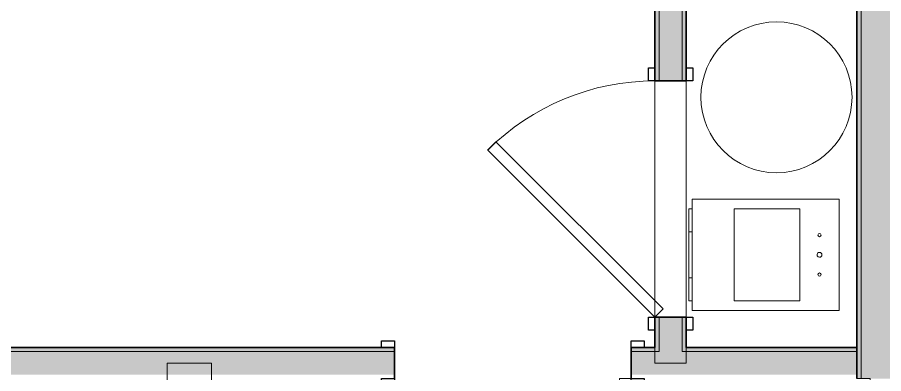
# Model space of a CAD drawing. Header units: inches. Extents: x 6 to 8416, y -388 to 6104.
# Drawn here: x 5798.4 to 5930.2, y 132.7 to 187 of the extents above; entities that cross this region are included whole.
import ezdxf

# ---------------------------------------------------------------- set-up
doc = ezdxf.new("R2010")
doc.units = ezdxf.units.IN
doc.header["$MEASUREMENT"] = 0
for name, color, linetype, lineweight in [('A-DOOR', 31, 'Continuous', 18), ('A-DOOR-FRAM', 31, 'Continuous', 25), ('A-GENM', 13, 'Continuous', 18), ('A-ROOM', 32, 'Continuous', 13), ('A-WALL', 113, 'Continuous', 25), ('A-WALL-PATT', 111, 'Continuous', 35), ('I-WALL', 2, 'Continuous', 25), ('M-EQPM', 50, 'Continuous', 18)]:
    doc.layers.add(name, color=color, linetype=linetype, lineweight=lineweight)

# ---------------------------------------------------------------- blocks, each defined once
blk = doc.blocks.new('Unit-Single-Flush-ICC ADA-AM - 36_ x 84_-NR _U-BE _ BED_-6492530-LEVEL 3 - PLAN Copy 1 Copy 1')
at = {"layer": 'A-DOOR'}
for p, q in [((16.25, -2.38), (18, -2.38)), ((16.25, -2.38), (16.25, -38.38)), ((18, -2.38), (18, -38.38)), ((16.25, -38.38), (18, -38.38))]:
    blk.add_line(p, q, dxfattribs=at)
at = {"layer": 'A-DOOR', "lineweight": 9}
blk.add_arc((18, -2.38), 36, 180, 270, dxfattribs=at)
at = {"layer": 'A-DOOR-FRAM'}
for p, q in [((-20, 2.38), (-20, 3.38)), ((-20, 3.38), (-18, 3.38)), ((-18, 3.38), (-18, 2.38)), ((18, 2.38), (18, 3.38)), ((18, 3.38), (20, 3.38)), ((20, 3.38), (20, 2.38)), ((-18, 2.38), (-20, 2.38)), ((20, 2.38), (18, 2.38)), ((-20, -2.38), (-18, -2.38)), ((-20, -3.37), (-20, -2.38)), ((-18, -2.38), (-18, -3.37)), ((18, -2.38), (20, -2.38)), ((18, -3.37), (18, -2.38)), ((20, -2.38), (20, -3.37)), ((-18, -3.37), (-20, -3.37)), ((20, -3.37), (18, -3.37))]:
    blk.add_line(p, q, dxfattribs=at)
at = {"layer": 'A-DOOR-FRAM', "lineweight": 18}
for p, q in [((-20, 3.38), (-18, 3.38)), ((-20, 3.38), (-20, 2.38)), ((-18, 3.38), (-18, 2.38)), ((18, 3.38), (20, 3.38)), ((18, 3.38), (18, 2.38)), ((20, 3.38), (20, 2.38)), ((-18, 2.38), (-20, 2.38)), ((20, 2.38), (18, 2.38)), ((-20, -3.37), (-20, -2.38)), ((-20, -2.38), (-18, -2.38)), ((-18, -3.37), (-18, -2.38)), ((18, -3.37), (18, -2.38)), ((18, -2.38), (20, -2.38)), ((20, -3.37), (20, -2.38)), ((-18, -3.37), (-20, -3.37)), ((20, -3.37), (18, -3.37))]:
    blk.add_line(p, q, dxfattribs=at)
blk = doc.blocks.new('PL Water Heater-IL - 40 Gallon-2491747-LEVEL 3 - PLAN Copy 1 Copy 1')
at = {"layer": 'M-EQPM'}
blk.add_circle((0, 0), 11.5, dxfattribs=at)
blk = doc.blocks.new('ME Fan Coil Unit - Vertical - Stack-IL - 300 CFM-V1134-LEVEL 3 - PLAN Copy 1 Copy 1')
at = {"layer": 'A-GENM'}
for p, q in [((1.5, 0.5), (5, 0.5)), ((1.5, 0.5), (5, 0.5)), ((1.5, 0.5), (5, 0.5)), ((1.5, 0.5), (5, 0.5)), ((1.5, 0.5), (5, 0.5)), ((1.5, 0.5), (5, 0.5)), ((1.5, 0.5), (5, 0.5)), ((1.5, 0.5), (5, 0.5)), ((1.5, 0.5), (5, 0.5)), ((1.5, 0.5), (5, 0.5)), ((1.5, 0.5), (5, 0.5)), ((1.5, 0.5), (5, 0.5)), ((1.5, 0.5), (5, 0.5)), ((1.5, 0.5), (5, 0.5)), ((1.5, 0.5), (5, 0.5)), ((1.5, 0.5), (5, 0.5)), ((1.5, 0.5), (5, 0.5)), ((1.5, 0.5), (5, 0.5)), ((1.5, 0.5), (5, 0.5)), ((1.5, 0.5), (5, 0.5)), ((1.5, 0.5), (5, 0.5)), ((1.5, 0.5), (5, 0.5)), ((1.5, 0.5), (5, 0.5)), ((5, 0.5), (12, 0.5)), ((5, 0.5), (12, 0.5)), ((5, 0.5), (12, 0.5)), ((5, 0.5), (12, 0.5)), ((5, 0.5), (12, 0.5)), ((5, 0.5), (12, 0.5)), ((5, 0.5), (12, 0.5)), ((5, 0.5), (12, 0.5)), ((5, 0.5), (12, 0.5)), ((5, 0.5), (12, 0.5)), ((5, 0.5), (12, 0.5)), ((5, 0.5), (12, 0.5)), ((5, 0.5), (12, 0.5)), ((5, 0.5), (12, 0.5)), ((5, 0.5), (12, 0.5)), ((5, 0.5), (12, 0.5)), ((5, 0.5), (12, 0.5)), ((5, 0.5), (12, 0.5)), ((5, 0.5), (12, 0.5)), ((5, 0.5), (12, 0.5)), ((5, 0.5), (12, 0.5)), ((5, 0.5), (12, 0.5)), ((5, 0.5), (12, 0.5)), ((12, 0.5), (15.5, 0.5)), ((12, 0.5), (15.5, 0.5)), ((12, 0.5), (15.5, 0.5)), ((12, 0.5), (15.5, 0.5)), ((12, 0.5), (15.5, 0.5)), ((12, 0.5), (15.5, 0.5)), ((12, 0.5), (15.5, 0.5)), ((12, 0.5), (15.5, 0.5)), ((12, 0.5), (15.5, 0.5)), ((12, 0.5), (15.5, 0.5)), ((12, 0.5), (15.5, 0.5)), ((12, 0.5), (15.5, 0.5)), ((12, 0.5), (15.5, 0.5)), ((12, 0.5), (15.5, 0.5)), ((12, 0.5), (15.5, 0.5)), ((12, 0.5), (15.5, 0.5)), ((12, 0.5), (15.5, 0.5)), ((12, 0.5), (15.5, 0.5)), ((12, 0.5), (15.5, 0.5)), ((12, 0.5), (15.5, 0.5)), ((12, 0.5), (15.5, 0.5)), ((12, 0.5), (15.5, 0.5)), ((12, 0.5), (15.5, 0.5))]:
    blk.add_line(p, q, dxfattribs=at)
at = {"layer": 'M-EQPM'}
for p, q in [((17, 0), (0, 0)), ((0, 0), (0, -22.375)), ((0, -22.375), (0, 0)), ((0, 0), (1.5, 0)), ((15.5, 0.5), (1.5, 0.5)), ((1.5, 0.5), (15.5, 0.5)), ((1.5, 0.5), (1.5, 0)), ((1.5, 0.5), (1.5, 0)), ((5, 0.5), (1.5, 0.5)), ((1.5, 0.5), (5, 0.5)), ((1.5, 0.5), (1.5, 0)), ((1.5, 0.5), (1.5, 0)), ((1.5, 0), (5, 0)), ((1.5, 0), (15.5, 0)), ((15.5, 0), (1.5, 0)), ((5, 0), (1.5, 0)), ((1.5, 0), (5, 0)), ((12, 0.5), (5, 0.5)), ((5, 0.5), (12, 0.5)), ((5, 0.5), (5, 0)), ((5, 0.5), (5, 0)), ((12, 0.5), (5, 0.5)), ((5, 0.5), (12, 0.5)), ((5, 0), (12, 0)), ((5, 0), (12, 0)), ((12, 0), (5, 0)), ((12, 0), (5, 0)), ((5, 0), (12, 0)), ((12, 0), (12, 0.5)), ((12, 0.5), (12, 0)), ((15.5, 0.5), (12, 0.5)), ((12, 0.5), (15.5, 0.5)), ((12, 0), (15.5, 0)), ((15.5, 0), (12, 0)), ((12, 0), (15.5, 0)), ((15.5, 0), (15.5, 0.5)), ((15.5, 0.5), (15.5, 0)), ((15.5, 0), (15.5, 0.5)), ((15.5, 0.5), (15.5, 0)), ((15.5, 0), (17, 0)), ((17, -22.375), (17, 0)), ((17, 0), (17, -22.375)), ((1.5, -16.375), (1.5, -6.375)), ((1.5, -6.375), (15.5, -6.375)), ((15.5, -6.375), (1.5, -6.375)), ((1.5, -6.375), (1.5, -16.375)), ((15.5, -6.375), (15.5, -16.375)), ((15.5, -16.375), (15.5, -6.375)), ((15.5, -16.375), (1.5, -16.375)), ((1.5, -16.375), (15.5, -16.375)), ((0, -22.375), (17, -22.375)), ((17, -22.375), (0, -22.375))]:
    blk.add_line(p, q, dxfattribs=at)
for centre, radius, start, end in [((5.5, -19.375), 0.25, 0, 180), ((5.5, -19.375), 0.25, 0, 180), ((5.5, -19.375), 0.25, 180, 360), ((5.5, -19.375), 0.25, 180, 0), ((8.5, -19.375), 0.375, 120, 180), ((8.5, -19.375), 0.375, 120, 180), ((8.5, -19.375), 0.375, 180, 360), ((8.5, -19.375), 0.375, 180, 0), ((8.5, -19.375), 0.375, 105, 120), ((8.5, -19.375), 0.375, 105, 120), ((8.5, -19.375), 0.375, 0, 105), ((8.5, -19.375), 0.375, 0, 105), ((11.5, -19.375), 0.25, 0, 180), ((11.5, -19.375), 0.25, 0, 180), ((11.5, -19.375), 0.25, 180, 360), ((11.5, -19.375), 0.25, 180, 0)]:
    blk.add_arc(centre, radius, start, end, dxfattribs=at)
blk = doc.blocks.new('Unit-Single-Flush-ICC ADA-AM - 36_ x 84_-NR _U-M _ Maintenance_Utility Only_-V1160-LEVEL 3 - PLAN Copy 1 Copy 1')
at = {"layer": 'A-DOOR'}
for p, q in [((16.76, -1.14), (-8.69, -26.59)), ((16.76, -1.14), (18, -2.38)), ((18, -2.38), (-7.46, -27.83)), ((-8.69, -26.59), (-7.46, -27.83))]:
    blk.add_line(p, q, dxfattribs=at)
at = {"layer": 'A-DOOR', "lineweight": 9}
blk.add_arc((18, -2.38), 36, 180, 225, dxfattribs=at)
at = {"layer": 'A-DOOR-FRAM'}
for p, q in [((-20, 2.38), (-20, 3.38)), ((-20, 3.38), (-18, 3.38)), ((-18, 3.38), (-18, 2.38)), ((18, 2.38), (18, 3.38)), ((18, 3.38), (20, 3.38)), ((20, 3.38), (20, 2.38)), ((-18, 2.38), (-20, 2.38)), ((20, 2.38), (18, 2.38)), ((-20, -2.38), (-18, -2.38)), ((-20, -3.37), (-20, -2.38)), ((-18, -2.38), (-18, -3.37)), ((18, -2.38), (20, -2.38)), ((18, -3.37), (18, -2.38)), ((20, -2.38), (20, -3.37)), ((-18, -3.37), (-20, -3.37)), ((20, -3.37), (18, -3.37))]:
    blk.add_line(p, q, dxfattribs=at)
at = {"layer": 'A-DOOR-FRAM', "lineweight": 18}
for p, q in [((-20, 3.38), (-18, 3.38)), ((-20, 3.38), (-20, 2.38)), ((-18, 3.38), (-18, 2.38)), ((18, 3.38), (20, 3.38)), ((18, 3.38), (18, 2.38)), ((20, 3.38), (20, 2.38)), ((-18, 2.38), (-20, 2.38)), ((20, 2.38), (18, 2.38)), ((-20, -3.36), (-20, -2.38)), ((-20, -2.38), (-18, -2.38)), ((-18, -3.37), (-18, -2.38)), ((18, -3.37), (18, -2.38)), ((18, -2.38), (20, -2.38)), ((20, -3.36), (20, -2.38)), ((-20, -3.37), (-20, -3.36)), ((-18, -3.37), (-20, -3.37)), ((20, -3.37), (18, -3.37)), ((20, -3.37), (20, -3.36))]:
    blk.add_line(p, q, dxfattribs=at)

msp = doc.modelspace()

# ---------------------------------------------------------------- hatches: boundary and pattern name
at = {"layer": 'A-WALL-PATT'}
msp.add_hatch(color=10, dxfattribs=at).paths.add_polyline_path([(5926.79033733, 131.93577679), (5926.79033733, 262.06077679), (5926.16533733, 262.06077679), (5926.16533733, 131.93577679)])
at = {"layer": 'A-WALL-PATT', "lineweight": 25, "transparency": 33554560}
h = msp.add_hatch(color=10, dxfattribs=at)
h.paths.add_polyline_path([(5896.04033733, 136.68577679), (5896.04033733, 141.31077679), (5895.41533733, 141.31077679), (5895.41533733, 136.68577679)])
h.paths.add_polyline_path([(5895.41533733, 177.31077679), (5896.04033733, 177.31077679), (5896.04033733, 188.68577679), (5895.41533733, 188.68577679)])
at = {"layer": 'A-WALL-PATT', "transparency": 33554560}
h = msp.add_hatch(color=10, dxfattribs=at)
h.paths.add_polyline_path([(5900.16533733, 136.68577679), (5900.16533733, 141.31077679), (5899.54033733, 141.31077679), (5899.54033733, 136.68577679)])
h.paths.add_polyline_path([(5899.54033733, 177.31077679), (5900.16533733, 177.31077679), (5900.16533733, 188.68577679), (5899.54033733, 188.68577679)])
h = msp.add_hatch(color=10, dxfattribs=at)
h.paths.add_polyline_path([(5926.16533733, 136.06077679), (5926.16533733, 136.68577679), (5899.54033733, 136.68577679), (5899.54033733, 136.06077679)])
h.paths.add_polyline_path([(5896.04033733, 136.06077679), (5896.04033733, 136.68577679), (5891.79033733, 136.68577679), (5891.79033733, 136.06077679), (5894.43053685, 136.06077679)])
h.paths.add_polyline_path([(5855.79033733, 136.06077679), (5855.79033733, 136.68577679), (5794.16533733, 136.68577679), (5794.16533733, 136.06077679), (5826.94553685, 136.06077679)])
h.paths.add_polyline_path([(5758.16533733, 136.06077679), (5758.16533733, 136.68577679), (5718.16533733, 136.68577679), (5718.16533733, 136.06077679), (5718.79033733, 136.06077679)])
at = {"layer": 'I-WALL'}
msp.add_hatch(color=10, dxfattribs=at).paths.add_polyline_path([(5926.79033733, 131.93577679), (5932.29033733, 131.93577679), (5932.29033733, 262.56077679), (5926.79033733, 262.56077679), (5926.79033733, 134.29406081)])
at = {"layer": 'I-WALL', "transparency": 33554560}
h = msp.add_hatch(color=10, dxfattribs=at)
h.paths.add_polyline_path([(5899.54033733, 136.06077679), (5899.54033733, 141.31077679), (5896.04033733, 141.31077679), (5896.04033733, 136.06077679)])
h.paths.add_polyline_path([(5899.54033733, 177.31077679), (5899.54033733, 189.31077679), (5896.04033733, 189.31077679), (5896.04033733, 177.31077679)])
h = msp.add_hatch(color=10, dxfattribs=at)
h.paths.add_polyline_path([(5926.16533733, 132.56077679), (5926.16533733, 136.06077679), (5891.79033733, 136.06077679), (5891.79033733, 132.56077679), (5903.54033733, 132.56077679)])
h.paths.add_polyline_path([(5855.79033733, 132.56077679), (5855.79033733, 136.06077679), (5794.16533733, 136.06077679), (5794.16533733, 132.56077679), (5827.29033733, 132.56077679)])
h.paths.add_polyline_path([(5758.16533733, 132.56077679), (5758.16533733, 136.06077679), (5718.79033733, 136.06077679), (5718.79033733, 132.56077679), (5751.04033733, 132.56077679)])

# ---------------------------------------------------------------- linework, layer by layer
at = {"layer": 'A-ROOM', "lineweight": 9, "flags": 128}
msp.add_lwpolyline([(5391.41533733, -23.18922321), (5928.16533733, -23.18922321), (5928.16533733, 131.93577679), (5926.16533733, 131.93577679), (5926.16533733, 188.68577679), (5900.16533733, 188.68577679), (5900.16533733, 134.31077679), (5895.41533733, 134.31077679), (5895.41533733, 188.68577679), (5821.79033733, 188.68577679), (5821.79033733, 193.43577679), (5897.79033733, 193.43577679), (5926.16533733, 193.43577679), (5926.16533733, 261.43577679), (5547.16533733, 261.43577679), (5547.16533733, 233.18577679), (5547.16533733, 230.18577679), (5547.16533733, 230.12297079), (5547.16533733, 188.68577679), (5498.72814332, 188.68577679), (5491.85253134, 188.68577679), (5424.16533733, 188.68577679)], dxfattribs=at)
msp.add_lwpolyline([(5821.16533733, 134.31077679), (5827.91533733, 134.31077679), (5827.91533733, 87.93577679), (5821.16533733, 87.93577679)], close=True, dxfattribs=at)
at = {"layer": 'A-WALL', "lineweight": 9}
for p, q in [((5926.79033733, 262.56077679), (5926.79033733, 131.93577679)), ((5896.04033733, 177.31077679), (5896.04033733, 189.31077679)), ((5899.54033733, 177.31077679), (5899.54033733, 189.31077679)), ((5896.04033733, 136.06077679), (5896.04033733, 141.31077679)), ((5899.54033733, 136.06077679), (5899.54033733, 141.31077679)), ((5855.79033733, 136.06077679), (5794.16533733, 136.06077679)), ((5896.04033733, 136.06077679), (5891.79033733, 136.06077679)), ((5926.16533733, 136.06077679), (5899.54033733, 136.06077679))]:
    msp.add_line(p, q, dxfattribs=at)
at = {"layer": 'I-WALL', "lineweight": 35}
for p, q in [((5926.16533733, 131.93577679), (5926.16533733, 261.43577679)), ((5895.41533733, 188.68577679), (5895.41533733, 177.31077679)), ((5900.16533733, 177.31077679), (5900.16533733, 188.68577679)), ((5895.41533733, 177.31077679), (5900.16533733, 177.31077679)), ((5895.41533733, 141.31077679), (5895.41533733, 136.68577679)), ((5900.16533733, 141.31077679), (5895.41533733, 141.31077679)), ((5900.16533733, 136.68577679), (5900.16533733, 141.31077679)), ((5855.79033733, 136.68577679), (5794.16533733, 136.68577679)), ((5855.79033733, 131.93577679), (5855.79033733, 136.68577679)), ((5895.41533733, 136.68577679), (5891.79033733, 136.68577679)), ((5891.79033733, 136.68577679), (5891.79033733, 131.93577679)), ((5926.16533733, 136.68577679), (5900.16533733, 136.68577679))]:
    msp.add_line(p, q, dxfattribs=at)

# ---------------------------------------------------------------- block references
at = {"layer": 'A-DOOR', "rotation": 269.9999999999977}
msp.add_blockref('Unit-Single-Flush-ICC ADA-AM - 36_ x 84_-NR _U-M _ Maintenance_Utility Only_-V1160-LEVEL 3 - PLAN Copy 1 Copy 1', (5897.79033733, 159.31077679), dxfattribs=at)
at = {"layer": 'A-DOOR'}
msp.add_blockref('Unit-Single-Flush-ICC ADA-AM - 36_ x 84_-NR _U-BE _ BED_-6492530-LEVEL 3 - PLAN Copy 1 Copy 1', (5873.79033733, 134.31077679), dxfattribs=at)
at = {"layer": 'M-EQPM'}
for name, p, rotation in [('PL Water Heater-IL - 40 Gallon-2491747-LEVEL 3 - PLAN Copy 1 Copy 1', (5913.91533733, 174.81077679), 269.9999999999987), ('ME Fan Coil Unit - Vertical - Stack-IL - 300 CFM-V1134-LEVEL 3 - PLAN Copy 1 Copy 1', (5901.08496713, 142.30053146), 89.99999999999787)]:
    msp.add_blockref(name, p, dxfattribs=dict(at, rotation=rotation))

doc.saveas('drawing.dxf')
